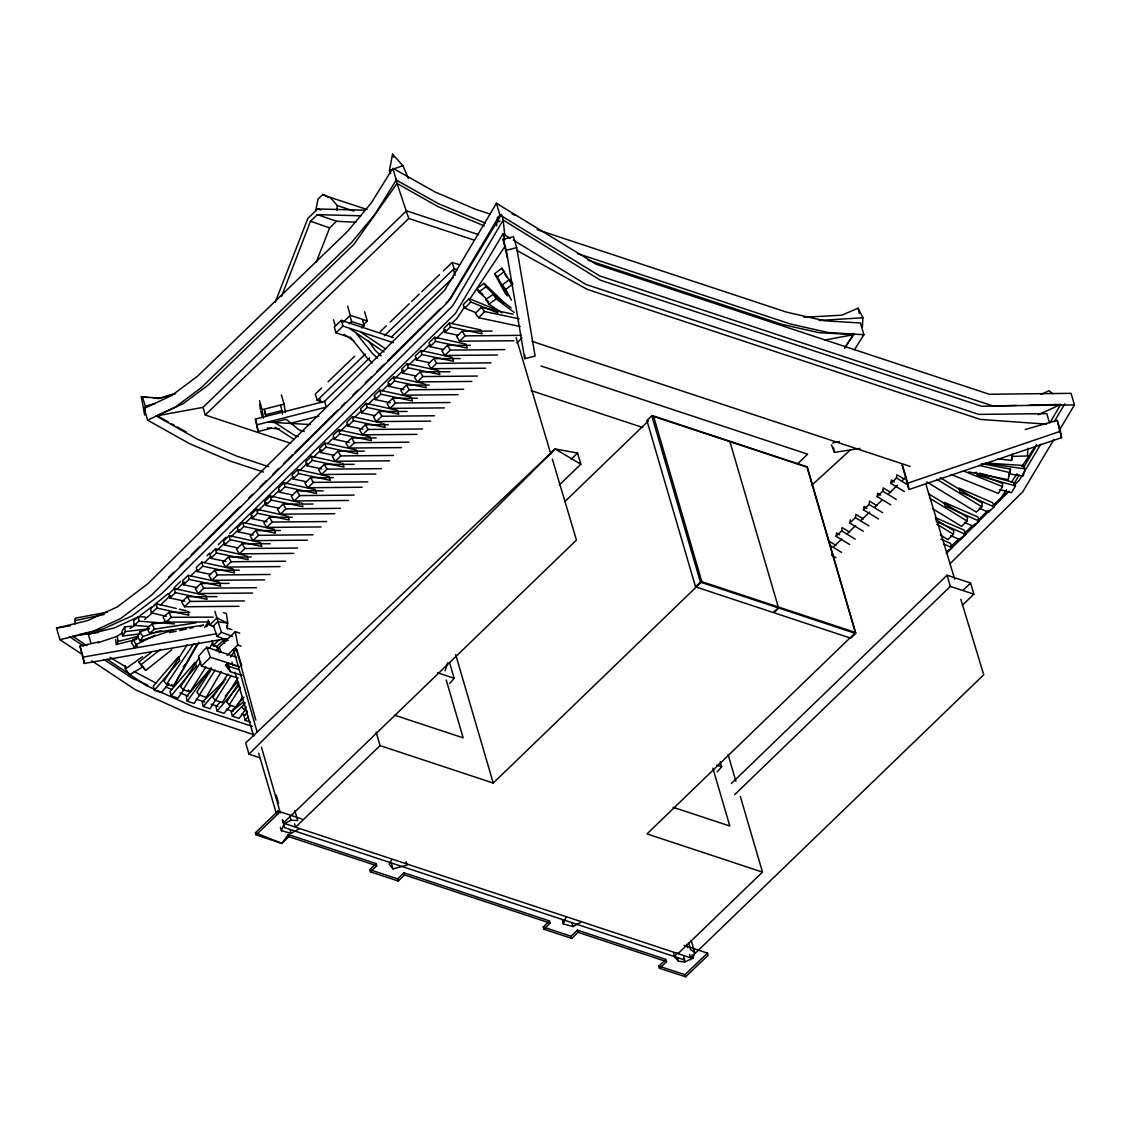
<?xml version="1.0" encoding="UTF-8"?>
<svg xmlns="http://www.w3.org/2000/svg" width="1131" height="1131" viewBox="0 0 1131 1131"><rect width="100%" height="100%" fill="white"/><g stroke="black" fill="none" stroke-linecap="round" stroke-linejoin="round"><path stroke-width="1.5" d="M951.199 474.525L998.419 493.441L1002.504 486.613L1002.547 483.474L974.908 472.489M997.726 458.719L1011.552 460.487L1011.778 454.294M1012.485 454.436L1011.552 460.487M1027.796 448.229L1027.514 455.963L1011.892 456.429M336.981 210.352L337.194 205.517L330.294 197.402L322.83 194.461L317.981 199.141L315.648 211.214M507.451 258.052L503.083 239.277L513.502 236.704L516.697 247.661L535.119 356.081L524.699 358.668L524.855 355.275M496.551 225.832L497.569 217.223M862.373 326.916L862.911 317.769L858.118 308.183L841.704 315.196L803.957 317.274M142.322 396.5L145.305 406.213L144.641 414.978L141.333 396.868L160.404 398.169L175.404 393.362M75.014 624.058L75.084 618.219L107.346 612.14M940.356 535.034L947.877 539.614L953.419 534.256L953.815 530.595L935.789 519.709M926.699 481.919L976.336 512.131L981.878 506.787L982.274 503.125L940.229 477.692M932.99 508.992L961.576 526.382L967.104 521.038L967.514 517.376L928.466 493.766M849.635 544.506L836.106 536.264L841.676 530.877L842.143 527.597L849.65 532.135M863.335 531.273L849.791 523.045L855.375 517.645L855.842 514.365L863.349 518.917M878.533 518.973L863.49 509.812L869.075 504.426L869.541 501.146L877.048 505.684M904.418 491.603L890.889 483.361L896.473 477.975L896.925 474.695L904.432 479.233M890.719 504.822L877.189 496.594L882.774 491.193L883.24 487.913L890.747 492.452M968.73 471.896L1008.117 479.657L1010.534 469.153L981.425 463.512M836.106 536.264L836.601 532.941L839.612 534.765M849.791 523.045L850.3 519.723M863.49 509.812L863.999 506.49L866.996 508.314M877.189 496.594L877.698 493.272L880.696 495.081M890.889 483.361L891.398 480.039L894.395 481.863M390.69 173.425L389.446 170.498L392.542 154.198L402.89 165.621L408.319 178.359M1008.598 476.236L1010.534 469.153M985.398 462.975L1023.385 465.505L1025.124 468.927L1023.202 475.939L1009.375 473.988M673.609 953.518L674.599 956.911L678.43 961.265L684.877 961.901L693.02 958.24L694.688 952.443L691.211 940.582M445.063 670.909L447.607 662.724M580.67 922.373L573.007 926.558L563.323 923.942L565.825 917.354M281.577 296.336L310.502 221.252L317.344 214.65L361.142 215.809M275.257 302.203L307.872 218.368L317.627 208.966L365.101 210.196M316.115 262.392L329.644 227.897L336.529 221.252L355.897 222.256M299.192 828.811L291.218 833.335L281.393 830.705L284.135 823.891L283.217 820.484M136.724 639.326L116.352 644.529L118.006 641.475L117.256 636.414M137.869 637.432L133.105 639.722L131.45 642.79L134.547 647.596L137.6 645.872M134.547 647.596L136.187 644.557L155.244 635.283M197.261 643.61L173.368 686.446L166.511 684.184L163.967 681.244L187.265 644.741M206.648 626.786L209.207 622.191M198.9 642.351L173.368 686.446L171.714 684.509M221.238 671.446L206.224 697.318L199.367 695.042L196.822 692.115L211.737 668.746M1013.786 484.153L1019.102 475.119M1023.527 467.612L1036.816 445.049M1050.105 422.499L1060.737 404.446L1029.083 405.181M1059.28 430.43L1074.45 404.955L1071.057 393.334L989.243 394.252L596.376 264.315L496.438 203.283L444.709 290.2L147.793 583.836L117.256 606.923L87.737 620.566L56.55 628.073L59.943 639.694L81.686 654.114M496.438 203.283L499.845 214.904L448.102 301.836L151.186 595.471L120.664 618.558L91.144 632.187L59.943 639.694M1040.718 444.285L1019.314 480.251L1014.295 485.199M1054.106 421.806L1064.808 403.824M1053.936 439.422L1022.707 491.872L950.054 563.733M215.526 699.764L210.154 708.755L203.297 706.493L202.237 702.195L225.79 679.123M510.42 238.316L503.012 233.792L455.341 313.584L229.65 533.578M979.573 473.14L1013.532 482.428L1015.482 485.92L1011.411 492.748L999.875 489.553M391.722 859.786L389.106 864.141L392.952 868.891L407.047 865.158L406.057 861.794M501.542 214.423L450.59 298.57L445.586 303.532M674.599 956.911L677.017 952.924M131.535 626.122L124.679 626.899L121.964 631.324L122.586 636.004L139.919 633.94M122.586 636.004L125.287 631.607L124.679 626.899M148.345 629.034L140.004 631.762L137.289 636.188L140.202 640.924L173.51 629.84M140.202 640.924L142.888 636.527L161.224 630.419M391.92 169.721L371.406 202.746L348.108 230.809L197.727 376.029L171.884 395.412L144.203 408.447L147.624 420.181L189.725 443.748L229.946 460.967L263.466 472.051M392.853 168.222L396.274 180.069L374.828 214.466L351.529 242.529L201.148 387.749L175.319 407.132L147.624 420.181M844.588 348.433L853.919 333.461M854.541 349.677L863.872 334.719L860.437 322.999L824.598 320.794L786.893 312.241L537.183 229.65M205.842 667.007L190.036 691.96L183.165 689.684L200.823 661.805M209.178 648.586L212.897 642.719M199.367 695.042L215.159 670.089M238.09 677.667L222.27 702.62L215.413 700.358L231.205 675.405M242.6 696.922L236.082 707.186L229.225 704.924L240.38 687.309M216.078 650.862L217.93 647.936M247.194 710.904L244.452 709.999L246.318 707.073M199.268 657.549L180.635 686.757L183.165 689.684M227.783 674.048L212.868 697.417L215.413 700.358M238.797 682.997L226.681 701.983L229.225 704.924M199.933 694.632L194.108 703.454L187.251 701.192L186.205 696.894L211.327 667.686L187.251 701.192M464.544 306.982L456.811 318.589L451.736 323.494M469.379 299.715L505.189 246.007M1006.406 489.737L1000.596 498.446L992.99 505.797M1011.241 482.47L1017.052 473.762M1021.887 466.509L1036.392 444.723M166.511 684.184L193.839 643.511M204.57 627.535L207.496 623.181M244.932 702.747L241.921 707.073L244.452 709.999M230.512 657.054L236.337 648.727L241.695 665.551M844.885 347.33L853.919 334.578L818.971 332.67L782.171 324.413L588.021 260.201M245.173 709.985L239.192 718.411L232.336 716.149L231.29 711.851L243.858 697.247M376.072 863.561L369.766 869.668L370.403 871.831L376.708 865.738L376.072 863.561L288.249 834.522L281.902 843.429L256.101 834.932L255.465 832.755L277.957 811.068L302.104 819.056M183.915 689.754L177.906 698.096L171.05 695.834L170.003 691.536L195.126 662.328L196.356 666.074L171.05 695.834M154.396 690.32L179.702 660.561L178.472 656.814L153.335 686.022L154.396 690.32L161.252 692.582L168.971 683.534M230.583 705.574L223.966 713.336L217.11 711.06L239.108 685.188M250.587 722.129L245.102 720.32L248.396 716.432M183.307 666.725L186.615 662.851M203.297 706.493L223.881 682.318M449.686 683.534L454.153 678.275L449.544 662.596M717.181 772.006L721.649 766.747L720.235 761.714M220.63 701.46L216.063 706.762L217.11 711.06M225.196 696.145L237.764 681.541M247.477 712.035L244.042 716.022L245.102 720.32M236.789 657.422L206.69 647.186L198.533 656.249L201.403 666.046L236.591 677.681M778.538 607.969L774.071 612.804L850.752 638.181L855.63 633.459L806.997 467.131L651.781 415.798L646.904 420.52L695.551 586.848L773.081 612.479L778.566 607.969L729.905 441.641M469.111 298.584L470.779 301.977L497.866 312.905L495.944 309.597L469.111 298.584L463.13 304.833L464.841 308.183L475.981 312.707M464.841 308.183L470.779 301.977M513.05 314.178L481.311 307.293L475.331 313.541L478.667 317.74L520.133 326.506M478.667 317.74L484.605 311.548L519.186 318.815M232.336 716.149L244.833 703.694M259.946 757.784L248.976 754.165L555.123 448.965L577.559 453.036L580.825 464.205L559.265 485.029M168.576 577.248L173.594 572.3M179.857 566.094L187.378 558.672M191.139 554.953L199.904 546.287M202.421 543.813L240.026 506.646M248.792 497.979L252.552 494.261M260.073 486.839L266.336 480.647M272.613 474.455L278.876 468.248M283.895 463.3L292.66 454.634M295.177 452.16L337.787 410.044M341.548 406.326L345.308 402.608M352.83 395.186L357.834 390.223M365.355 382.801L371.632 376.595M376.637 371.647L384.158 364.21M387.919 360.506L440.567 308.48M946.647 552.112L949.149 549.624M957.929 540.957L961.689 537.239M970.455 528.573L975.459 523.611M981.722 517.418L987.985 511.226M993.004 506.264L1001.769 497.598M1004.271 495.109L1008.032 491.405M946.336 553.398L990.191 509.996M993.951 506.278L1008.993 491.405M167.869 593.803L154.226 604.944M174.174 587.653L180.479 581.518M206.959 555.703L209.475 553.243M218.311 544.647L225.875 537.267M227.147 655.457L237.821 645.08L235.276 631.649L219.414 646.974L220.941 652.149M268.627 466.665L236.817 456.146L197.487 439.21L156.276 415.939L203.014 407.358L406.538 210.818L478.639 234.668M203.014 407.358L205.262 415.02L408.786 218.481L474.172 240.111M393.418 337.589L341.293 320.356L334.295 327.113L335.964 332.839L348.998 337.137M343.23 322.109L350.271 315.309L367.278 320.935L363.758 324.328M335.964 332.839L342.976 326.067L393.461 342.764M349.225 323.834L351.628 321.515L364.125 325.657L361.722 327.976M204.089 595.104L174.4 588.572L168.816 593.959L169.82 597.988L184.805 601.197M183.519 584.755L189.061 579.411L220.743 586.141L219.442 582.239L188.099 575.34L182.515 580.74L183.519 584.755L196.836 587.611M197.218 571.537L202.76 566.179L234.442 572.908L233.142 569.006L201.799 562.121L196.214 567.508L197.218 571.537L210.536 574.378M245.187 555.42L215.498 548.888L209.914 554.289L210.917 558.304L225.903 561.513M224.602 545.085L230.144 539.727L261.841 546.457L260.526 542.555L229.197 535.67L223.613 541.056L224.602 545.085L237.934 547.927M238.302 531.853L243.844 526.509L275.526 533.224L274.225 529.336L242.882 522.437L237.298 527.838L238.302 531.853L253.287 535.062M286.27 515.75L256.581 509.219L250.997 514.605L252.001 518.62L266.987 521.829M299.969 502.517L270.281 495.986L264.696 501.372L265.7 505.401L279.018 508.243M279.399 492.169L284.941 486.825L316.623 493.554L315.309 489.652L283.98 482.767L278.396 488.154L279.399 492.169L292.717 495.025M293.099 478.95L298.626 473.592L330.323 480.322L329.008 476.434L297.679 469.535L292.095 474.921L293.099 478.95L306.416 481.792M341.067 462.833L311.364 456.316L305.794 461.702L306.784 465.718L321.784 468.927M320.483 452.485L326.025 447.141L357.707 453.87L356.406 449.982L325.064 443.083L319.479 448.47L320.483 452.485L333.815 455.341M334.182 439.266L339.724 433.922L371.406 440.638L370.106 436.75L338.763 429.851L333.178 435.251L334.182 439.266L349.168 442.475M382.151 423.164L352.462 416.632L346.878 422.019L347.881 426.034L362.867 429.243M361.581 412.815L367.123 407.457L398.805 414.186L397.504 410.299L366.161 403.399L360.577 408.8L361.581 412.815L374.898 415.657M375.28 399.582L380.808 394.238L412.504 400.968L411.189 397.066L379.86 390.181L374.276 395.567L375.28 399.582L390.266 402.792M423.234 383.48L393.546 376.948L387.975 382.335L388.965 386.364L403.965 389.573M402.664 373.131L408.206 367.787L439.888 374.517L438.588 370.615L407.245 363.715L401.661 369.116L402.664 373.131L415.996 375.987M416.364 359.912L421.905 354.554L453.588 361.284L452.287 357.382L420.944 350.497L415.36 355.883L416.364 359.912L429.681 362.754M430.063 346.68L435.605 341.336L467.287 348.065L465.986 344.163L434.643 337.264L429.059 342.665L430.063 346.68L443.38 349.536M444.822 332.429L450.364 327.071L482.046 333.801L480.746 329.913L449.403 323.014L443.819 328.4L444.822 332.429L458.14 335.271M152.657 612.691L144.655 619.392M160.263 605.339L170.399 595.542M176.733 589.407L184.339 582.055M190.672 575.933L197.006 569.812M204.612 562.46L210.946 556.325M217.293 550.203L224.885 542.852M231.233 536.716L238.825 529.365M245.173 523.243L252.779 515.892M257.84 510.986L266.718 502.404M271.779 497.499L279.385 490.147M285.719 484.026L293.325 476.674M299.658 470.553L307.264 463.187M313.598 457.065L321.204 449.714M327.538 443.592L333.871 437.457M340.219 431.335L347.825 423.984M354.159 417.848L361.764 410.496M368.098 404.375L375.704 397.023M382.038 390.888L389.644 383.536M394.705 378.645L403.583 370.063M408.644 365.157L416.25 357.806M422.584 351.684L430.19 344.319M436.524 338.197L445.402 329.616M169.82 597.988L175.362 592.63L207.044 599.359L205.743 595.471M210.917 558.304L216.445 552.96L248.141 559.689L246.827 555.788M252.001 518.62L257.543 513.276L289.225 520.006L287.924 516.104M265.7 505.401L271.242 500.058L302.924 506.773L301.624 502.885M306.784 465.718L312.326 460.374L344.008 467.103L342.707 463.201M347.881 426.034L353.423 420.69L385.106 427.419L383.805 423.517M388.965 386.364L394.507 381.006L426.189 387.735L424.888 383.847M217.152 596.617L187.265 596.701L181.681 602.088L184.537 606.767L238.924 606.301M229.084 583.398L200.965 583.469L195.38 588.855L198.222 593.549L252.623 593.068M239.263 570.18L214.664 570.236L209.079 575.637L211.921 580.316L264.555 579.864M251.209 556.961L228.363 557.018L222.779 562.404L225.62 567.083L280.007 566.617M270.182 543.714L242.062 543.785L236.478 549.185L239.32 553.865L293.707 553.398M280.361 530.496L255.747 530.566L250.163 535.953L253.019 540.632L307.406 540.166M292.293 517.277L269.447 517.334L263.862 522.734L266.718 527.414L321.105 526.947M313.018 504.03L283.146 504.115L277.562 509.501L280.403 514.181L334.804 513.714M323.212 490.812L296.845 490.882L291.261 496.269L294.102 500.962L348.504 500.482M333.391 477.593L310.544 477.65L304.96 483.05L307.802 487.73L362.189 487.263M354.116 464.346L324.229 464.431L318.659 469.817L321.501 474.497L375.888 474.03M364.295 451.128L337.929 451.198L332.358 456.599L335.2 461.278L389.587 460.812M376.241 437.909L351.628 437.98L346.044 443.366L348.885 448.046L401.533 447.593M388.173 424.69L365.327 424.747L359.743 430.148L362.584 434.827L416.986 434.361M407.146 411.444L379.026 411.528L373.442 416.915L376.284 421.594L430.671 421.128M417.325 398.225L392.726 398.296L387.141 403.682L389.983 408.376L444.37 407.895M429.271 385.007L406.425 385.063L400.841 390.464L403.682 395.143L458.069 394.677M449.997 371.76L420.11 371.845L414.526 377.231L417.381 381.91L471.768 381.444M460.176 358.541L433.809 358.612L428.225 364.012L431.081 368.692L485.468 368.225M470.355 345.323L447.508 345.393L441.924 350.78L444.766 355.459L497.414 355.007M492.155 331.058L462.268 331.143L456.684 336.529L459.539 341.209L513.926 340.742M184.537 606.767L190.065 601.423L244.508 600.914M198.222 593.549L203.764 588.191L256.44 587.696M211.921 580.316L217.463 574.958L270.139 574.477M225.62 567.083L231.162 561.739L285.592 561.23M239.32 553.865L244.862 548.507L297.538 548.026M253.019 540.632L258.561 535.288L312.99 534.779M266.718 527.414L272.246 522.055L326.675 521.547M280.403 514.181L285.945 508.837L340.374 508.328M294.102 500.962L299.644 495.604L354.074 495.095M307.802 487.73L313.344 482.386L367.773 481.877M321.501 474.497L327.043 469.153L381.472 468.644M335.2 461.278L340.728 455.934L393.404 455.44M348.885 448.046L354.427 442.702L408.871 442.193M362.584 434.827L368.126 429.469L422.556 428.96M376.284 421.594L381.826 416.25L434.502 415.756M389.983 408.376L395.525 403.018L449.954 402.509M403.682 395.143L409.224 389.799L463.653 389.29M417.381 381.91L422.909 376.566L477.353 376.058M431.081 368.692L436.608 363.334L491.038 362.839M444.766 355.459L450.308 350.115L504.737 349.606M459.539 341.209L465.067 335.865L521.264 335.341M208.132 620.057L209.603 625.061L213.406 625.938L217.76 621.753L227.713 623.11L227.091 628.03L231.841 629.599M516.909 342.919L521.971 338.028M219.216 639.75L213.179 645.575L211.709 640.57M217.703 647.059L213.179 645.575L216.996 646.437L223.669 639.99L226.356 640.881M201.403 666.046L210.465 657.295L239.065 666.484M242.02 675.405L230.272 671.63L225.521 665.198L227.769 663.02L239.447 666.979M571.226 459.158L577.559 453.036M564.963 501.485L648.431 420.888M960.827 599.303L983.744 674.783L690.56 957.801L283.287 823.114L576.457 540.081L552.324 459.073M376.142 732.054L380.044 745.612L295.587 827.171L294.611 823.792M797.624 463.837L807.647 454.153L541.028 365.977M695.551 586.848L700.428 582.14L855.63 633.459M380.044 745.612L493.243 783.062L701.828 581.645L653.492 415.996L807.251 466.863L855.587 632.512L647.003 833.915L762.478 872.1L678.006 953.659M371.406 870.206L397.631 878.886L403.937 872.779L549.525 920.931L550.161 923.108L543.855 929.201L543.219 927.024L548.266 922.161M370.403 871.831L398.268 881.049L404.573 874.956L550.161 923.108M811.478 485.51L850.201 450.11M834.113 546.358L841.718 539.02M846.78 534.129L855.644 525.562M860.719 520.67L869.583 512.117M874.645 507.211L882.251 499.874M888.584 493.766L897.448 485.199M902.524 480.307L906.313 476.632M951.171 546.231L958.777 538.879M963.838 533.973L972.717 525.406M977.778 520.5L987.914 510.689M946.35 552.946L951.892 547.602L950.478 543.389L940.865 539.218M935.337 517.645L964.178 530.156L965.591 534.369L960.049 539.713L950.747 535.642M979.276 521.151L945.233 506.137L944.229 502.334L977.877 516.938L979.276 521.151L973.749 526.495L964.446 522.409M994.05 506.886L959.993 491.872L958.989 488.083L992.636 502.687L994.05 506.886L988.508 512.244L979.206 508.158M543.219 927.024L571.084 936.242L577.404 930.149L665.961 959.441L666.597 961.619L659.415 968.292L658.793 966.128L664.774 960.558M731.361 783.529L947.057 575.227L970.596 583.016L973.862 594.185L962.439 605.212M543.855 929.201L571.721 938.419L578.04 932.326L666.597 961.619M734.627 794.697L950.323 586.395L973.862 594.185M962.976 590.368L970.596 583.016M213.406 625.938L217.152 636.357L221.407 632.271L232.463 636.385M256.101 834.932L278.594 813.246L277.957 811.068M376.708 865.738L288.886 836.686L281.902 843.429L255.465 832.755M321.699 387.933L315.365 394.026L317.217 400.36L322.222 402.014M328.047 381.84L354.653 356.237M380.002 331.864L386.335 325.77M390.138 322.109L409.153 303.829M411.684 301.383L419.29 294.074M421.835 291.642L439.577 274.579M443.38 270.917L452.244 262.378L454.096 268.711L457.447 269.828M317.217 400.36L365.384 354.045M384.384 335.751L454.096 268.711M324.116 401.717L369.738 357.848M391.284 337.123L453.39 277.392M658.793 966.128L685.018 974.639L707.469 953.122L708.105 955.285L685.655 976.802L659.415 968.292M145.588 617.13L138.548 616.551L133.67 620.778L134.094 625.372L149.334 626.546M134.094 625.372L138.929 621.173L174.542 623.888M169.339 621.499L152.035 624.015L147.157 628.242L149.603 633.318L203.184 625.203M149.603 633.318L154.438 629.119L195.946 622.813M176.238 608.464L156.403 603.798L150.621 608.662L151.342 612.875L166.37 616.31M151.342 612.875L157.082 608.054L188.849 615.25L187.817 611.178M189.768 612.408L168.915 612.366L163.118 617.229L165.677 622.135L209.051 621.979M165.677 622.135L171.417 617.314L213.095 617.13M231.29 711.851L243.476 701.899M151.158 652.403L138.774 662.144L141.163 664.618L160.418 649.392M138.774 662.144L145.659 670.429L171.799 649.774M494.6 273.744L497.386 276.841L507.621 295.884L504.921 292.689L494.6 273.744L501.825 268.245L510.095 281.605M497.386 276.841L504.553 271.383M506.024 294.399L502.192 285.026L509.417 279.527L512.923 283.938L505.755 289.409L511.438 300.125M140.145 615.589L151.413 607.078M486.457 298.697L478.696 292.052L476.745 288.631L484.096 283.358L501.57 300.083L503.606 303.518L485.977 286.822L484.096 283.358M478.696 292.052L485.977 286.822M502.023 312.891L488.889 304.14L485.821 299.531L493.173 294.258L511.198 307.957M488.889 304.14L496.17 298.895L514.138 312.382M143.072 666.626L129.811 674.769L125.315 668.972L142.591 656.687M122.6 632.879L116.719 636.47L97.803 642.846M129.952 628.384L135.833 624.793M284.135 823.891L290.95 820.229L297.722 820.526L294.781 810.446M1040.972 394.465L1048.946 390.732L1052.622 393.673M138.745 616.664L114.245 627.974L88.331 634.208L91.046 643.44M1038.272 414.752L1060.737 404.446M156.276 415.939L183.194 403.654L208.245 385.021L353.847 244.423L397.023 183.462L395.68 178.868M496.749 222.326L500.043 221.04M389.446 170.498L402.89 165.621M1060.426 431.279L1061.542 437.669L908.928 489.539L907.811 483.149L1060.426 431.279L1057.231 420.322L1025.209 429.526M175.446 393.673L158.792 398.536L153.547 398.041M145.305 406.213L155.329 403.442M263.481 418.216L262.152 409.705L284.079 404.106L281.393 394.959M280.53 405.534L282.015 410.61L265.898 414.724L264.414 409.648M258.08 431.561L255.352 419.064L324.668 401.406L326.336 407.118L257.02 424.789L258.08 431.561L271.596 428.112M290.2 423.376L318.942 416.052M118.006 641.475L138.378 636.258M524.699 358.668L506.292 250.248L516.697 247.661M79.255 634.449L103.091 629.006L132.058 615.9L161.987 593.407L452.697 305.766L503.182 220.05L501.952 215.837M226.568 638.591L84.302 663.473L79.99 646.126L98.793 641.913M169.494 632.667L176.28 631.197M179.673 630.462L186.474 628.977M189.867 628.242L193.26 627.507M200.046 626.023L203.453 625.287M832.628 442.956L839.456 441.528M74.872 620.608L104.094 614.472M824.541 340.092L853.919 334.578M79.99 646.126L83.199 657.083L216.784 633.713M56.55 628.073L70.376 625.74M831.511 444.822L834.452 452.358L859.942 448.427M74.179 635.763L98.524 632.469M125.287 631.607L149.546 628.695M862.911 317.769L819.084 320.483M1016.783 405.464L981.623 406.269L600.42 280.191L503.182 220.05L504.836 235.856M1074.45 404.955L992.636 405.873L599.769 275.936L499.845 214.904M268.33 422.188L310.459 424.563M863.872 334.719L828.019 332.514L790.329 323.961L577.474 253.556M1046.472 424.153L980.351 419.403L587.427 289.451L516.895 250.488M267.411 427.985L279.611 428.974M300.549 430.671L304.041 430.939M141.333 396.868L148.317 397.546M272.486 421.806L275.964 422.16M985.398 463.243L1025.124 468.927M179.546 609.227L186.163 610.782M979.389 465.435L1010.04 472.645M1015.482 485.92L977.622 475.373L976.166 472.221M298.372 436.651L295.007 435.647L274.324 422.259L286.157 419.262L298.966 429.851L303.787 431.406M317.627 208.966L320.808 209.998M330.294 197.402L367.066 209.518M490.246 214.127L475.176 209.136L434.94 191.917L394.351 169.07M485.298 223.076L438.361 203.637L396.274 180.069M484.266 225.875L438.234 206.733L397.023 183.462L408.786 218.481M337.194 205.517L353.932 211.045M453.927 262.943L458.96 264.597M532.022 341.35L910.172 466.41M531.033 390.563L642.776 427.518M205.262 415.02L290.766 443.31M701.828 581.645L855.587 632.512M437.499 672.761L454.153 678.275M716.658 765.093L721.649 766.747M223.415 612.634L226.398 613.624L227.713 623.11L216.898 618.021L214.932 611.334M235.276 631.649L239.701 633.12M214.084 626.546L209.603 625.061L216.898 618.021L221.407 632.271M237.821 645.08L241.157 646.183M394.776 715.244L463.159 737.836L446.208 679.971M673.115 807.294L729.82 826.026L712.869 768.175M196.172 699.184L204.555 701.969M211.271 704.175L217.972 706.394M226.356 709.179L233.071 711.385M241.454 714.17L244.805 715.273M252.185 726.356L193.472 706.932L156.912 690.348M254.532 734.952L184.381 711.752L135.296 689.67L91.823 660.843M684.114 945.389L707.469 953.122M225.521 665.198L238.924 669.665M317.344 214.65L336.529 221.252M310.502 221.252L329.644 227.897M217.152 636.357L228.151 640.542M963.428 470.934L1002.504 486.613M155.908 682.997L134.137 671.503M165.536 686.927L171.954 689.557M179.985 692.836L188.015 696.116M936.171 521.405L965.591 534.369M944.145 544.181L951.892 547.602M147.779 685.188L131.974 678.077L104.01 659.557M153.731 688.906L145.786 685.301L106.95 659.203M512.018 213.787L514.874 215.3M322.83 194.461L328.626 197.572M126.403 667.262L110.089 657.323M159.231 416.872L168.25 421.92M171.262 423.602L174.259 425.284M177.27 426.967L186.29 432.028M580.825 464.205L555.123 448.965L245.71 742.982L248.976 754.165M828.443 540.816L835.95 545.368M831.426 554.982L835.936 557.739M936.779 479.29L981.878 506.787M513.375 240.125L585.957 284.447L978.88 414.398L1046.797 413.635L1049.497 422.867M896.473 477.975L908.49 485.298M929.541 498.135L967.104 521.038M882.774 491.193L896.303 499.45M936.878 524.19L953.419 534.256M869.075 504.426L882.604 512.668M855.375 517.645L868.905 525.901M841.676 530.877L855.206 539.119M829.49 545.015L841.506 552.352M275.087 427.136L294.3 439.577M69.359 636.583L83.595 646.027M72.441 636.004L86.818 645.674M360.945 332.274L385.699 348.998M349.832 328.598L383.975 351.981M343.951 334.281L353.904 341.095M694.688 952.443L690.504 949.545L688.525 942.759M485.821 299.531L488.606 301.652M377.471 358.032L372.537 353.565L356.421 333.532M372.424 362.91L367.49 358.428L350.313 337.066M381.161 355.897L375.308 350.454L368.452 340.77M476.745 288.631L482.994 294.597M188.368 690.009L190.036 691.96M502.192 285.026L505.755 289.409M481.311 307.293L484.605 311.548M141.163 664.618L145.659 670.429M493.173 294.258L496.17 298.895M133.105 639.722L136.187 644.557M140.004 631.762L142.888 636.527M462.268 331.143L465.067 335.865M433.809 358.612L436.608 363.334M379.026 411.528L381.826 416.25M324.229 464.431L327.043 469.153M269.447 517.334L272.246 522.055M214.664 570.236L217.463 574.958M447.508 345.393L450.308 350.115M420.11 371.845L422.909 376.566M406.425 385.063L409.224 389.799M392.726 398.296L395.525 403.018M365.327 424.747L368.126 429.469M351.628 437.98L354.427 442.702M337.929 451.198L340.728 455.934M310.544 477.65L313.344 482.386M296.845 490.882L299.644 495.604M283.146 504.115L285.945 508.837M255.747 530.566L258.561 535.288M242.062 543.785L244.862 548.507M228.363 557.018L231.162 561.739M200.965 583.469L203.764 588.191M187.265 596.701L190.065 601.423M501.825 268.245L503.408 271.157M504.977 274.084L506.561 276.996M168.915 612.366L171.417 617.314M152.035 624.015L154.438 629.119M509.417 279.527L511.325 284.22M392.542 154.198L393.701 157.223M216.996 646.437L219.386 652.799M206.69 647.186L210.465 657.295M700.428 582.14L651.781 415.798M289.889 816.865L290.95 820.229M290.172 829.984L291.218 833.335M907.811 483.149L902.213 464.898L908.928 489.539M925.695 483.573L954.72 579.171M223.669 639.99L224.73 643.497M516.118 337.575L550.825 454.012M1061.542 437.669L1057.231 420.322M947.057 575.227L950.323 586.395M728.025 754.391L735.899 781.295M740.324 796.436L762.478 872.1M503.012 233.792L504.808 239.942M503.083 239.277L506.292 250.248M686.602 944.272L687.591 947.665M689.571 954.423L690.56 957.801M683.732 956.854L684.637 959.95L284.616 827.652L283.711 824.556M685.018 974.639L685.655 976.802M677.441 957.886L678.43 961.265M453.644 270.182L455.129 275.257M577.404 930.149L578.04 932.326M571.084 936.242L571.721 938.419M364.606 311.788L367.278 320.935M362.641 320.568L364.125 325.657M455.68 654.665L493.243 783.062M347.599 306.162L350.271 315.309M350.143 316.426L351.628 321.515M341.293 320.356L342.976 326.067M333.518 319.762L335.299 325.855M320.059 399.172L321.048 402.565M403.937 872.779L404.573 874.956M259.48 400.558L262.152 409.705M397.631 878.886L398.268 881.049M260.71 411.119L262.491 417.212M255.352 419.064L257.02 424.789M288.249 834.522L288.886 836.686M231.996 662.116L232.986 665.48M234.965 672.224L253.74 736.295M258.674 753.161L276.459 813.853M280.403 827.341L281.393 830.705M227.769 663.02L230.272 671.63M226.596 625.655L227.557 629.034M233.368 649.293L257.119 731.983M261.473 747.167L280.375 812.977M282.312 819.735L283.287 823.114M692.059 954.847L693.02 958.24M562.376 920.563L563.323 923.942M391.524 863.801L392.952 868.891M572.074 923.179L573.007 926.558M683.944 958.508L684.877 961.901M236.337 648.727L255.832 720.15M276.247 794.98L278.565 803.477M449.403 323.014L450.364 327.071M420.944 350.497L421.905 354.554M366.161 403.399L367.123 407.457M311.364 456.316L312.326 460.374M256.581 509.219L257.543 513.276M201.799 562.121L202.76 566.179M434.643 337.264L435.605 341.336M407.245 363.715L408.206 367.787M393.546 376.948L394.507 381.006M379.86 390.181L380.808 394.238M352.462 416.632L353.423 420.69M338.763 429.851L339.724 433.922M325.064 443.083L326.025 447.141M297.679 469.535L298.626 473.592M283.98 482.767L284.941 486.825M270.281 495.986L271.242 500.058M242.882 522.437L243.844 526.509M229.197 535.67L230.144 539.727M215.498 548.888L216.445 552.96M188.099 575.34L189.061 579.411M174.4 588.572L175.362 592.63M858.118 308.183L859.277 313.287M833.434 447.636L834.452 452.358M83.199 657.083L84.302 663.473M156.403 603.798L157.082 608.054M282.015 410.61L282.566 414.102M264.682 411.387L265.219 414.879M284.079 404.106L285.408 412.617M259.649 404.304L260.441 409.422M115.588 639.496L116.352 644.529M125.004 665.452L125.315 668.972M138.548 616.551L138.929 621.173"/></g></svg>
